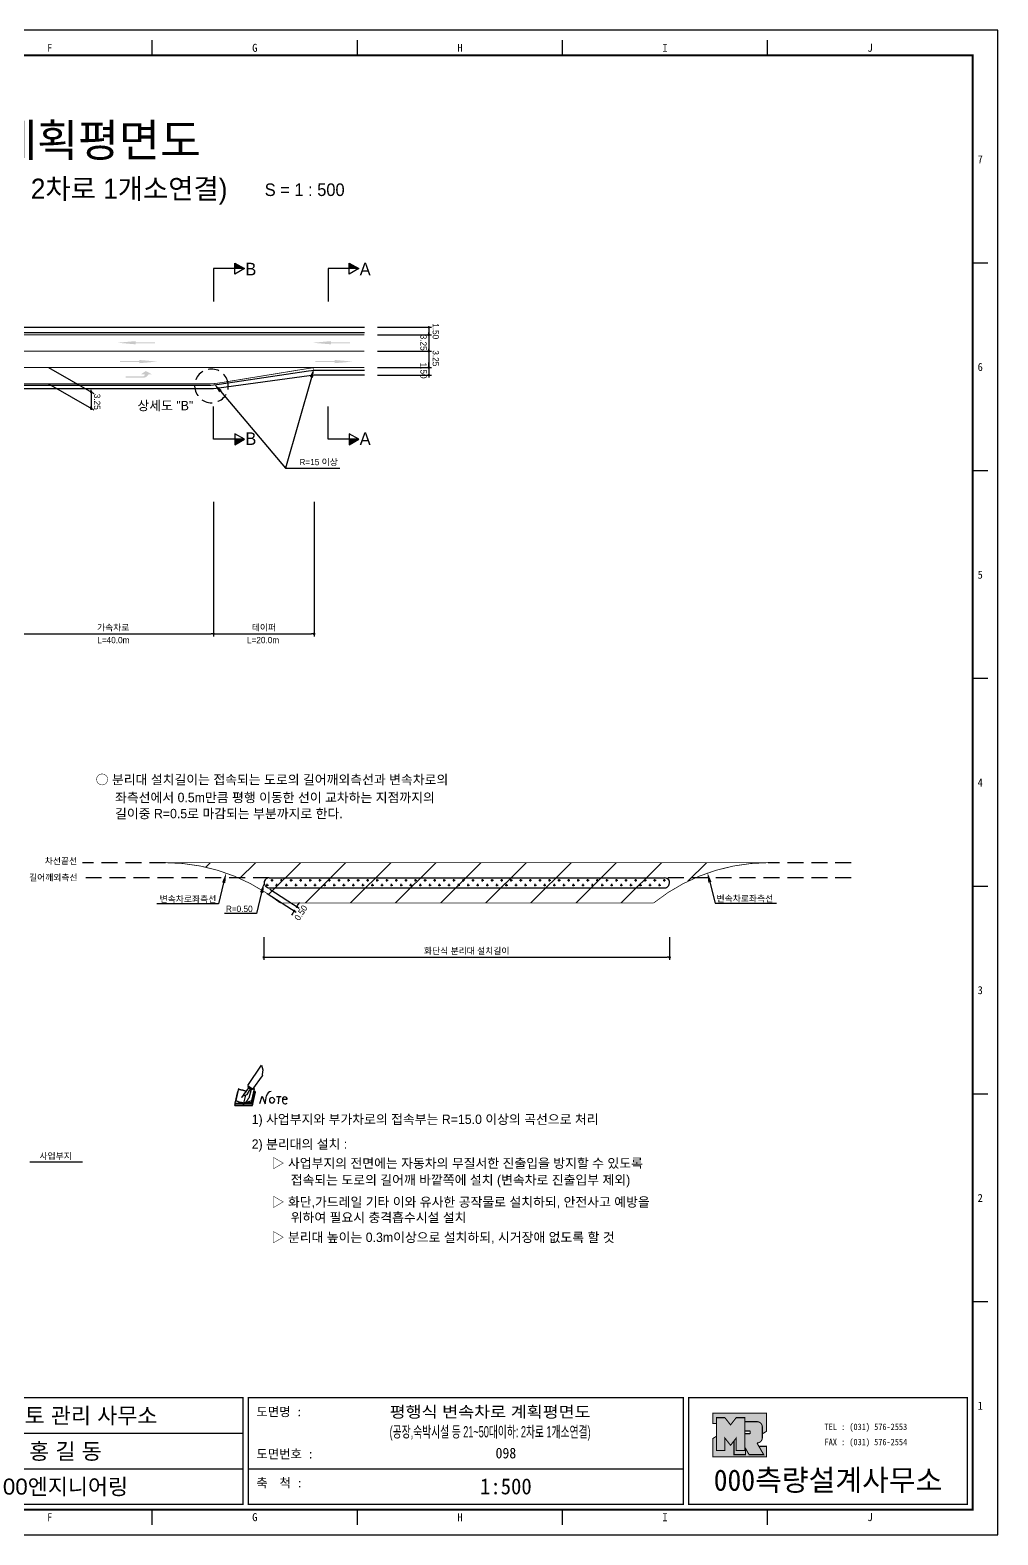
# Model space of a CAD drawing. Header units: millimetres. Extents: x 482 to 906, y -3 to 296.
# Drawn here: x 713.2 to 905.8, y -3.2 to 296.2 of the extents above; entities that cross this region are included whole.
import ezdxf
from ezdxf.enums import TextEntityAlignment as Align

# ---------------------------------------------------------------- set-up
doc = ezdxf.new("R2010")
doc.units = ezdxf.units.MM
doc.linetypes.add('HIDDEN', pattern=[9.525, 6.35, -3.175])
for name, color, linetype in [('CC-GSTR-0004', 4, 'Continuous'), ('CM-LANE-0030', 30, 'Continuous'), ('CZ-DIMT-0002', 7, 'Continuous'), ('CZ-LIN1-0007', 7, 'Continuous'), ('CZ-LIN2-0003', 3, 'Continuous'), ('CZ-LINE-0001', 7, 'Continuous'), ('CZ-TEXT-BOX0', 7, 'Continuous'), ('TITLE', 7, 'Continuous')]:
    doc.layers.add(name, color=color, linetype=linetype)
doc.styles.add('견고딕', font='arial.ttf')
doc.styles.add('돋움', font='')
doc.styles.add('돋음체', font='')
doc.styles.get('돋움').set_extended_font_data('Dotum')
doc.styles.get('돋음체').set_extended_font_data('DotumChe')

# ---------------------------------------------------------------- blocks, each defined once
blk = doc.blocks.new('note')
for p, q in [((0.85, 3.5), (3.53, 7.57)), ((3.53, 7.57), (3.8, 6.64)), ((3.8, 6.64), (3.69, 5.72)), ((1, 3.1), (0.75, 2.77)), ((0.85, 3.5), (1.8, 2.79)), ((1, 3.4), (0.85, 3.21)), ((0.85, 3.21), (1.52, 2.71)), ((1.8, 2.79), (3.74, 5.46)), ((3.69, 5.72), (3.74, 5.46)), ((-1.24, 2.36), (-1.77, 0)), ((-1.77, 0), (1.77, 0)), ((-1.77, 0), (-1.77, -0.3)), ((-1.53, 0.52), (-1.55, 0.54)), ((-1.01, 2.9), (-1.53, 0.52)), ((-1.48, 0.48), (-1.53, 0.52)), ((-1.43, 0.44), (-1.48, 0.48)), ((-1.38, 0.41), (-1.43, 0.44)), ((-1.33, 0.4), (-1.38, 0.41)), ((-1.27, 0.37), (-1.33, 0.4)), ((-1.22, 0.35), (-1.27, 0.37)), ((-1.13, 2.36), (-1.24, 2.36)), ((-1.17, 0.33), (-1.22, 0.35)), ((-1.12, 0.32), (-1.17, 0.33)), ((-1.02, 0.25), (-1.12, 0.32)), ((-0.97, 0.22), (-1.02, 0.25)), ((-1, 2.9), (-1.01, 2.9)), ((-0.98, 2.85), (-1, 2.9)), ((-0.95, 2.8), (-0.98, 2.85)), ((-0.93, 0.21), (-0.97, 0.22)), ((-0.9, 2.75), (-0.95, 2.8)), ((-0.88, 0.19), (-0.93, 0.21)), ((-0.85, 2.72), (-0.9, 2.75)), ((-0.8, 0.18), (-0.88, 0.19)), ((-0.79, 2.69), (-0.85, 2.72)), ((-0.75, 0.17), (-0.8, 0.18)), ((-0.74, 2.68), (-0.79, 2.69)), ((-0.7, 0.16), (-0.75, 0.17)), ((-0.69, 2.65), (-0.74, 2.68)), ((-0.64, 0.15), (-0.7, 0.16)), ((-0.64, 2.65), (-0.69, 2.65)), ((-0.59, 2.63), (-0.64, 2.65)), ((-0.58, 0.14), (-0.64, 0.15)), ((-0.54, 2.62), (-0.59, 2.63)), ((-0.53, 0.13), (-0.58, 0.14)), ((-0.48, 2.61), (-0.54, 2.62)), ((-0.48, 0.12), (-0.53, 0.13)), ((-0.43, 2.61), (-0.48, 2.61)), ((-0.43, 0.11), (-0.48, 0.12)), ((0.75, 2.77), (-0.46, 1.16)), ((0.37, 2.24), (-0.46, 1.16)), ((-0.46, 1.16), (-0.08, 1.47)), ((-0.38, 2.59), (-0.43, 2.61)), ((-0.38, 0.08), (-0.43, 0.11)), ((-0.33, 2.59), (-0.38, 2.59)), ((-0.29, 0.06), (-0.38, 0.08)), ((-0.27, 2.58), (-0.33, 2.59)), ((-0.23, 0.05), (-0.29, 0.06)), ((-0.22, 2.57), (-0.27, 2.58)), ((-0.16, 0.04), (-0.23, 0.05)), ((-0.17, 2.56), (-0.22, 2.57)), ((-0.12, 2.55), (-0.17, 2.56)), ((-0.11, 0.03), (-0.16, 0.04)), ((-0.07, 2.53), (-0.12, 2.55)), ((-0.04, 0.02), (-0.11, 0.03)), ((-0.08, 1.47), (0.72, 1.75)), ((-0.01, 2.51), (-0.07, 2.53)), ((-0.05, -0.3), (-0.05, 0)), ((0, 0), (-0.04, 0.02)), ((0.04, 2.5), (-0.01, 2.51)), ((0.37, 1.63), (0, 0)), ((0, 0), (1.6, 0.53)), ((0, 0), (1.65, 0.18)), ((0, 0.01), (0.06, 0.04)), ((0, -0.3), (0, 0)), ((0.09, 2.48), (0.04, 2.5)), ((0.05, -0.3), (0.05, 0)), ((0.06, 0.04), (0.11, 0.07)), ((0.14, 2.48), (0.09, 2.48)), ((0.11, 0.07), (0.16, 0.09)), ((0.2, 2.47), (0.14, 2.48)), ((0.16, 0.09), (0.21, 0.12)), ((0.26, 2.43), (0.18, 2.46)), ((0.21, 0.12), (0.27, 0.14)), ((0.34, 2.4), (0.26, 2.43)), ((0.27, 0.14), (0.36, 0.19)), ((0.45, 2.37), (0.34, 2.4)), ((0.36, 0.19), (0.41, 0.22)), ((0.41, 0.22), (0.46, 0.27)), ((0.46, 0.27), (0.51, 0.3)), ((0.51, 0.3), (0.56, 0.34)), ((0.56, 0.34), (0.6, 0.4)), ((0.6, 0.4), (0.64, 0.45)), ((0.64, 0.45), (0.67, 0.51)), ((0.67, 0.51), (0.74, 0.58)), ((0.72, 1.75), (1.16, 2.53)), ((0.74, 0.58), (0.79, 0.63)), ((0.79, 0.63), (0.83, 0.68)), ((0.83, 0.68), (0.86, 0.73)), ((0.86, 0.73), (0.89, 0.79)), ((0.89, 0.84), (0.92, 0.89)), ((0.89, 0.79), (0.89, 0.84)), ((0.92, 0.89), (0.96, 0.95)), ((0.96, 0.95), (1.01, 0.97)), ((1.47, 2.74), (1.01, 0.97)), ((1.16, 2.53), (1.37, 2.82)), ((2.13, 2.84), (1.44, 2.63)), ((1.52, 2.71), (1.66, 2.9)), ((1.6, 0.53), (2.13, 2.84)), ((1.65, 0.18), (2.19, 2.48)), ((1.77, 0), (2.3, 2.36)), ((1.77, -0.3), (2.3, 2.07)), ((1.77, -0.38), (2.3, 1.99)), ((1.77, -0.44), (2.3, 1.93)), ((1.77, 0), (1.77, -0.3)), ((2.19, 2.48), (2.04, 2.47)), ((2.3, 2.36), (2.16, 2.36)), ((2.3, 2.36), (2.3, 2.07)), ((3.21, -0.08), (3.68, 1.4)), ((3.68, 1.4), (4.26, -0.14)), ((4.26, -0.14), (4.56, 1.44)), ((6.55, 1.34), (7.46, 1.34)), ((7.01, 1.34), (6.87, -0.11)), ((7.71, 0.77), (7.71, 0.55)), ((7.71, 0.77), (8.67, 0.77)), ((-1.77, -0.3), (1.77, -0.3)), ((-1.77, -0.43), (-1.77, -0.3)), ((-1.77, -0.37), (1.77, -0.37)), ((-1.77, -0.43), (1.77, -0.43))]:
    blk.add_line(p, q)
for centre, major_axis, start_param, end_param in [((0.4, 2.31), (0.0702, 0.0702), 3.283946, 6.425539), ((5.68, 1.23), (-0.806, 0.806), -0.591174, 0.597824), ((5.66, 0.58), (-0.378, 0.378), 3.926991, 10.210176), ((8.3, 0.49), (0.422, 0.422), 2.265602, 4.634911), ((8.19, 0.77), (-0.342, 0.342), 3.926991, 7.068583)]:
    blk.add_ellipse(centre, major_axis=major_axis, ratio=1, start_param=start_param, end_param=end_param)
blk = doc.blocks.new('_Dot')
at = {"color": 0, "linetype": 'ByBlock', "lineweight": -2}
blk.add_line((-0.5, 0), (-1, 0), dxfattribs=at)
at = {"color": 0, "linetype": 'ByBlock', "const_width": 0.5}
blk.add_lwpolyline([(-0.25, 0, 1), (0.25, 0, 1)], format="xyb", close=True, dxfattribs=at)

msp = doc.modelspace()

# ---------------------------------------------------------------- hatches: boundary and pattern name
at = {"layer": 'CM-LANE-0030'}
h = msp.add_hatch(dxfattribs=at)
h.set_pattern_fill('ANSI31', color=256, scale=2, style=0)
h.set_pattern_definition([(45, (-565.741, -331.114), (-4.490128, 4.490128), [])])
h.paths.add_polyline_path([(740.11, 130.53, -0.170323), (762.91, 122.53), (837.31, 122.53, -0.170323), (860.11, 130.53)])
at = {"layer": 'CZ-LIN1-0007'}
for points in [[(734.17, 234.29), (734.17, 234.08), (738, 234.08), (738, 233.87), (734.17, 233.86), (734.17, 233.65), (730.52, 233.97)], [(773.06, 234.29), (773.06, 234.08), (776.88, 234.08), (776.88, 233.87), (773.06, 233.86), (773.06, 233.65), (769.41, 233.97)], [(734.9, 230.54), (734.9, 230.33), (731.08, 230.33), (731.08, 230.11), (734.9, 230.11), (734.9, 229.9), (738.55, 230.22)], [(773.78, 230.54), (773.78, 230.33), (769.96, 230.33), (769.96, 230.11), (773.78, 230.11), (773.78, 229.9), (777.43, 230.22)], [(735.73, 227.01, 0.267976), (736.76, 227.7), (737.39, 227.7), (736.21, 228.35), (735.27, 227.71), (735.96, 227.7, -0.504994), (735.65, 227.28), (732.19, 227.26), (732.19, 226.99)]]:
    msp.add_hatch(color=256, dxfattribs=at).paths.add_polyline_path(points)
at = {"layer": 'CZ-LIN2-0003'}
h = msp.add_hatch(dxfattribs=at)
h.set_pattern_fill('CROSS', color=256, scale=0.15, style=0)
h.set_pattern_definition([(0, (-565.7412, -331.1142), (0.9525, 0.9525), [0.47625, -1.42875]), (90, (-565.5031, -331.3523), (-0.9525, 0.9525), [0.47625, -1.42875])])
h.paths.add_polyline_path([(760.75, 127.53, 0.750696), (760.21, 125.69, -0.001926), (760.46, 125.53), (839.76, 125.53, -0.001926), (840.01, 125.69, 0.750696), (839.47, 127.53)])
at = {"layer": 'CZ-LINE-0001'}
for points in [[(753.95, 249.81), (753.95, 248.71), (755.85, 248.71)], [(776.71, 249.81), (776.71, 248.71), (778.61, 248.71)], [(755.85, 214.76), (753.95, 214.76), (753.95, 213.66)], [(778.61, 214.76), (776.71, 214.76), (776.71, 213.66)]]:
    msp.add_hatch(color=256, dxfattribs=at).paths.add_polyline_path(points)
at = {"layer": 'TITLE', "ltscale": 150}
h = msp.add_hatch(color=8, dxfattribs=at)
edge = h.paths.add_edge_path()
edge.add_line((859.74, 21.02), (849.07, 21.02))
edge.add_line((849.07, 21.02), (849.07, 18.94))
edge.add_line((849.07, 18.94), (849.78, 18.94))
edge.add_line((849.78, 18.94), (849.78, 20.12))
edge.add_line((849.78, 20.12), (851.47, 20.12))
edge.add_line((851.47, 20.12), (852.6, 18.67))
edge.add_line((852.6, 18.67), (853.73, 20.12))
edge.add_line((853.73, 20.12), (855.42, 20.12))
edge.add_line((855.42, 20.12), (855.42, 19.32))
edge.add_line((855.42, 19.32), (857.86, 19.32))
edge.add_arc((857.86, 18.25), 1.07, 0, 90, ccw=False)
edge.add_line((858.93, 18.25), (858.93, 16.89))
edge.add_line((858.93, 16.89), (859.74, 17.39))
edge.add_line((859.74, 17.39), (859.74, 21.02))
h.paths.add_polyline_path([(853.29, 15.5), (852.6, 14.62), (851.47, 16.07), (851.47, 13.56), (849.78, 13.56), (849.78, 16.41), (849.07, 15.97), (849.07, 12.33), (859.74, 12.33), (859.74, 14.41), (858.24, 14.41), (859.2, 12.76), (856.29, 12.76), (855.6, 13.97), (855.6, 12.76), (853.29, 12.76)])
msp.add_hatch(color=5, dxfattribs=at).paths.add_polyline_path([(855.42, 20.12), (853.73, 20.12), (852.6, 18.67), (851.47, 20.12), (849.78, 20.12), (849.78, 13.56), (851.47, 13.56), (851.47, 16.07), (852.6, 14.62), (853.73, 16.07), (853.73, 13.56), (855.42, 13.56)])
h = msp.add_hatch(color=161, dxfattribs=at)
edge = h.paths.add_edge_path()
edge.add_arc((857.86, 18.25), 1.07, 0, 90)
edge.add_line((857.86, 19.32), (855.42, 19.32))
edge.add_line((855.42, 19.32), (855.42, 17.47))
edge.add_line((855.42, 17.47), (856.42, 17.47))
edge.add_arc((856.42, 17.35), 0.113, 0, 90, ccw=False)
edge.add_line((856.53, 17.35), (856.53, 17.04))
edge.add_arc((856.42, 17.04), 0.113, 270, 360, ccw=False)
edge.add_line((856.42, 16.93), (855.42, 16.93))
edge.add_line((855.42, 16.93), (855.42, 13.56))
edge.add_line((855.42, 13.56), (853.73, 13.56))
edge.add_line((853.73, 13.56), (853.73, 16.07))
edge.add_line((853.73, 16.07), (853.29, 15.5))
edge.add_line((853.29, 15.5), (853.29, 12.76))
edge.add_line((853.29, 12.76), (855.6, 12.76))
edge.add_line((855.6, 12.76), (855.6, 13.97))
edge.add_line((855.6, 13.97), (856.29, 12.76))
edge.add_line((856.29, 12.76), (859.2, 12.76))
edge.add_line((859.2, 12.76), (857.86, 15.08))
edge.add_arc((857.86, 16.15), 1.07, 270, 360)
edge.add_line((858.93, 16.15), (858.93, 18.25))

# ---------------------------------------------------------------- linework, layer by layer
at = {"color": 0, "linetype": 'ByBlock', "lineweight": -2}
for p, q in [((792.54, 236.79), (792.54, 236.54)), ((792.54, 235.79), (792.54, 236.04)), ((792.54, 235.29), (792.54, 235.04)), ((792.54, 232.54), (792.54, 232.79)), ((792.54, 232.04), (792.54, 231.79)), ((792.54, 229.29), (792.54, 229.54)), ((792.54, 229.29), (792.54, 229.54)), ((725.35, 224.38), (725.35, 224.63)), ((792.54, 227.29), (792.54, 227.04)), ((792.54, 227.29), (792.54, 227.04)), ((725.35, 223.88), (725.35, 223.63)), ((725.34, 221.13), (725.34, 221.38)), ((765.6, 120.72), (765.47, 120.51)), ((766.42, 121.98), (766.55, 122.19)), ((713.13, 71), (713.38, 71))]:
    msp.add_line(p, q, dxfattribs=at)
at = {"color": 0, "linetype": 'ByBlock', "const_width": 0.25}
for points in [[(792.54, 236.91, 1), (792.54, 237.16, 1)], [(792.54, 235.66, 1), (792.54, 235.41, 1)], [(792.54, 235.41, 1), (792.54, 235.66, 1)], [(792.54, 232.41, 1), (792.54, 232.16, 1)], [(792.54, 232.16, 1), (792.54, 232.41, 1)], [(792.54, 229.16, 1), (792.54, 228.91, 1)], [(792.54, 229.16, 1), (792.54, 228.91, 1)], [(792.54, 227.41, 1), (792.54, 227.66, 1)], [(792.54, 227.41, 1), (792.54, 227.66, 1)], [(725.35, 224.26, 1), (725.35, 224.01, 1)], [(725.35, 224.01, 1), (725.35, 224.26, 1)], [(725.34, 221.01, 1), (725.34, 220.76, 1)], [(765.67, 120.82, 1), (765.81, 121.03, 1)], [(766.35, 121.87, 1), (766.22, 121.66, 1)]]:
    msp.add_lwpolyline(points, format="xyb", close=True, dxfattribs=at)
at = {"layer": 'CC-GSTR-0004'}
for points in [[(609.71, 237.04), (779.71, 237.04)], [(609.71, 236.04), (779.71, 236.04)]]:
    msp.add_lwpolyline(points, dxfattribs=at)
for points in [[(694.96, 210.79, -0.414214), (709.71, 225.54), (748.59, 225.54), (748.59, 225.54, 0.03724), (750.82, 225.71), (768.6, 228.37, -0.03724), (770.83, 228.54), (770.83, 228.54), (779.71, 228.54)], [(779.71, 227.54), (770.74, 227.54), (770.74, 227.54, 0.034174), (768.69, 227.4), (750.73, 224.93), (750.73, 224.93, -0.034174), (748.68, 224.79), (748.68, 224.79), (709.71, 224.79, 0.414214), (695.71, 210.79)]]:
    msp.add_lwpolyline(points, format="xyb", dxfattribs=at)
at = {"layer": 'CM-LANE-0030', "const_width": 0.15}
msp.add_lwpolyline([(609.71, 232.29), (779.71, 232.29)], dxfattribs=at)
msp.add_lwpolyline([(837.31, 122.53), (762.91, 122.53, 0.170323), (740.11, 130.53), (860.11, 130.53, 0.170323)], format="xyb", close=True, dxfattribs=at)
at = {"layer": 'CZ-LIN1-0007', "const_width": 0.15}
for points in [[(609.71, 235.54), (779.71, 235.54)], [(709.71, 229.04), (740.32, 229.04)]]:
    msp.add_lwpolyline(points, dxfattribs=at)
msp.add_lwpolyline([(779.71, 229.04), (770.92, 229.04, 0.040295), (768.52, 228.85), (750.91, 225.98), (750.91, 225.98, -0.040295), (748.5, 225.79), (748.5, 225.79), (709.71, 225.79, 0.414214), (694.71, 210.79)], format="xyb", dxfattribs=at)
at = {"layer": 'CZ-LIN1-0007', "linetype": 'HIDDEN', "const_width": 0.15}
msp.add_lwpolyline([(740.32, 229.04), (770.92, 229.04)], dxfattribs=at)
at = {"layer": 'CZ-LIN2-0003'}
for p, q in [((760.75, 127.53), (839.47, 127.53)), ((760.46, 125.53), (839.76, 125.53))]:
    msp.add_line(p, q, dxfattribs=at)
at = {"layer": 'CZ-LIN2-0003', "color": 1}
msp.add_line((766.55, 122.19), (766.83, 122.61), dxfattribs=at)
at = {"layer": 'CZ-LIN2-0003'}
for points in [[(760.46, 125.53, 0.001926), (760.21, 125.69, 0.001926)], [(840.01, 125.69, 0.001926), (839.76, 125.53)]]:
    msp.add_lwpolyline(points, format="xyb", dxfattribs=at)
for centre, start, end in [((760.75, 126.53), 90, 237.5816), ((839.47, 126.53), 302.4184, 90)]:
    msp.add_arc(centre, 1, start, end, dxfattribs=at)
at = {"layer": 'CZ-LINE-0001'}
for p, q in [((755.85, 248.71), (749.71, 248.71)), ((749.71, 248.71), (749.71, 242.17)), ((753.95, 247.61), (753.95, 249.81)), ((753.95, 249.81), (755.85, 248.71)), ((755.85, 248.71), (753.95, 247.61)), ((778.61, 248.71), (772.47, 248.71)), ((772.47, 248.71), (772.47, 242.17)), ((776.71, 247.61), (776.71, 249.81)), ((776.71, 249.81), (778.61, 248.71)), ((778.61, 248.71), (776.71, 247.61)), ((782.31, 237.04), (793.04, 237.04)), ((792.54, 236.54), (792.54, 227.54)), ((782.31, 235.54), (793.04, 235.54)), ((782.31, 235.54), (793.04, 235.54)), ((782.31, 232.29), (793.04, 232.29)), ((716.85, 229.04), (725.85, 223.85)), ((782.31, 229.04), (793.04, 229.04)), ((782.31, 227.54), (793.04, 227.54)), ((782.31, 227.54), (793.04, 227.54)), ((792.54, 229.54), (792.54, 230.04)), ((716.84, 225.79), (725.84, 220.59)), ((725.35, 223.63), (725.35, 220.63)), ((749.71, 214.76), (749.71, 221.3)), ((772.47, 214.76), (772.47, 221.3)), ((755.85, 214.76), (753.95, 215.85)), ((753.95, 215.85), (753.95, 213.66)), ((778.61, 214.76), (776.71, 215.85)), ((776.71, 215.85), (776.71, 213.66)), ((755.85, 214.76), (749.71, 214.76)), ((753.95, 213.66), (755.85, 214.76)), ((778.61, 214.76), (772.47, 214.76)), ((776.71, 213.66), (778.61, 214.76)), ((764.02, 208.99), (774.8, 208.99)), ((749.71, 202.32), (749.71, 175.55)), ((749.71, 202.32), (749.71, 175.55)), ((769.71, 202.32), (769.71, 175.55)), ((710.21, 176.05), (749.21, 176.05)), ((750.21, 176.05), (769.21, 176.05)), ((760.33, 124.42), (766.16, 120.66)), ((760.88, 125.26), (766.7, 121.5)), ((765.47, 120.51), (765.2, 120.09)), ((759.68, 115.74), (759.68, 111.2)), ((840.47, 115.74), (840.47, 111.2)), ((760.18, 111.7), (839.97, 111.7)), ((713.38, 71), (723.6, 71))]:
    msp.add_line(p, q, dxfattribs=at)
at = {"layer": 'CZ-LINE-0001', "linetype": 'HIDDEN', "ltscale": 0.35}
msp.add_line((752.59, 225.77), (752.59, 225.77), dxfattribs=at)
at = {"layer": 'CZ-LINE-0001', "linetype": 'HIDDEN', "ltscale": 0.5}
for p, q in [((740.11, 130.53), (723.59, 130.53)), ((876.63, 130.53), (860.11, 130.53)), ((760.75, 127.53), (723.59, 127.53)), ((876.63, 127.53), (839.47, 127.53))]:
    msp.add_line(p, q, dxfattribs=at)
at = {"layer": 'CZ-LINE-0001'}
for points in [[(769.17, 227.07), (764.02, 208.99)], [(751.06, 224.32), (764.02, 208.99)], [(751.7, 126.53), (750.65, 122.35), (738.42, 122.35)], [(759.26, 124.59), (758.21, 120.41), (751.87, 120.41)]]:
    msp.add_lwpolyline(points, dxfattribs=at)
at = {"layer": 'CZ-LINE-0001', "extrusion": (0, 0, -1)}
msp.add_lwpolyline([(-848.49, 126.64), (-849.54, 122.45), (-861.77, 122.45)], dxfattribs=at)
at = {"layer": 'CZ-LINE-0001', "linetype": 'HIDDEN', "ltscale": 0.35}
msp.add_arc((749.27, 225.38), 3.35, 6.7667, 6.749, dxfattribs=at)
at = {"layer": 'CZ-LINE-0001'}
for points in [[(768.85, 227.16), (769.71, 228.99), (769.49, 226.98)], [(750.81, 224.1), (749.77, 225.84), (751.32, 224.53)], [(751.38, 126.61), (752.19, 128.47), (752.03, 126.45)], [(758.94, 124.67), (759.75, 126.53), (759.58, 124.51)]]:
    msp.add_solid(points, dxfattribs=at)
at = {"layer": 'CZ-LINE-0001', "extrusion": (0, 0, -1)}
msp.add_solid([(-848.81, 126.72), (-848, 128.57), (-848.17, 126.55)], dxfattribs=at)
at = {"layer": 'TITLE', "color": 7, "linetype": 'Continuous'}
for p, q in [((737.49, 291.13), (737.49, 294.15)), ((778.32, 291.13), (778.32, 294.15)), ((819.14, 291.13), (819.14, 294.15)), ((859.96, 291.13), (859.96, 294.15)), ((903.81, 249.8), (900.79, 249.8)), ((903.81, 208.47), (900.79, 208.47)), ((903.81, 167.14), (900.79, 167.14)), ((903.81, 125.81), (900.79, 125.81)), ((903.81, 84.49), (900.79, 84.49)), ((903.81, 43.16), (900.79, 43.16)), ((737.49, -1.2), (737.49, 1.83)), ((778.32, -1.2), (778.32, 1.83)), ((819.14, -1.2), (819.14, 1.83)), ((859.96, -1.2), (859.96, 1.83))]:
    msp.add_line(p, q, dxfattribs=at)
at = {"layer": 'TITLE', "ltscale": 150}
for p, q in [((668.95, 17.04), (755.56, 17.04)), ((668.95, 9.96), (755.56, 9.96)), ((756.62, 9.96), (843.23, 9.96))]:
    msp.add_line(p, q, dxfattribs=at)
at = {"layer": 'TITLE'}
msp.add_line((900.9, 1.83), (492.04, 1.83), dxfattribs=at)
msp.add_lwpolyline([(482.46, -3.21), (905.82, -3.21), (905.82, 296.17), (482.46, 296.17)], close=True, dxfattribs=at)
at = {"layer": 'TITLE', "linetype": 'Continuous', "const_width": 0.403}
msp.add_lwpolyline([(492.54, 1.83), (492.54, 291.13), (900.79, 291.13), (900.79, 1.83)], close=True, dxfattribs=at)
at = {"layer": 'TITLE', "ltscale": 150}
for points, const_width in [([(755.56, 2.89), (668.95, 2.89), (668.95, 24.11), (755.56, 24.11)], 0.265), ([(756.62, 24.11), (843.23, 24.11), (843.23, 2.89), (756.62, 2.89)], 0.265), ([(899.73, 24.11), (899.73, 2.89), (844.29, 2.89), (844.29, 24.11), (899.73, 24.11)], 0.265), ([(855.42, 20.12), (853.73, 20.12), (852.6, 18.67), (851.47, 20.12), (849.78, 20.12), (849.78, 13.56), (851.47, 13.56), (851.47, 16.07), (852.6, 14.62), (853.73, 16.07), (853.73, 13.56), (855.42, 13.56)], 0.212), ([(853.29, 15.5), (852.6, 14.62), (851.47, 16.07), (851.47, 13.56), (849.78, 13.56), (849.78, 16.41), (849.07, 15.97), (849.07, 12.33), (859.74, 12.33), (859.74, 14.41), (858.24, 14.41), (859.2, 12.76), (856.29, 12.76), (855.6, 13.97), (855.6, 12.76), (853.29, 12.76)], 0.212)]:
    msp.add_lwpolyline(points, close=True, dxfattribs=dict(at, const_width=const_width))
at = {"layer": 'TITLE', "ltscale": 150, "const_width": 0.212}
for points in [[(859.74, 21.02), (849.07, 21.02), (849.07, 18.94), (849.78, 18.94), (849.78, 20.12), (851.47, 20.12), (852.6, 18.67), (853.73, 20.12), (855.42, 20.12), (855.42, 19.32), (857.86, 19.32, -0.414214), (858.93, 18.25), (858.93, 16.89), (859.74, 17.39)], [(858.93, 18.25, 0.414214), (857.86, 19.32), (855.42, 19.32), (855.42, 17.47), (856.42, 17.47, -0.414214), (856.53, 17.35), (856.53, 17.04, -0.414214), (856.42, 16.93), (855.42, 16.93), (855.42, 13.56), (853.73, 13.56), (853.73, 16.07), (853.29, 15.5), (853.29, 12.76), (855.6, 12.76), (855.6, 13.97), (856.29, 12.76), (859.2, 12.76), (857.86, 15.08, 0.414214), (858.93, 16.15)]]:
    msp.add_lwpolyline(points, format="xyb", close=True, dxfattribs=at)

# ---------------------------------------------------------------- block references
at = {"layer": 'CZ-LINE-0001', "xscale": 0.5, "yscale": 0.5, "zscale": 0.5}
for p in [(749.71, 176.05), (769.71, 176.05), (840.47, 111.7)]:
    msp.add_blockref('_Dot', p, dxfattribs=at)
at = {"layer": 'CZ-LINE-0001', "xscale": 0.5, "yscale": 0.5, "zscale": 0.5, "rotation": 180}
for p in [(749.71, 176.05), (759.68, 111.7)]:
    msp.add_blockref('_Dot', p, dxfattribs=at)
at = {"layer": 'CZ-TEXT-BOX0'}
msp.add_blockref('note', (755.68, 82.68), dxfattribs=at)

# ---------------------------------------------------------------- texts
at = {"layer": 'CZ-DIMT-0002', "style": '돋움'}
for s, height, p in [('B', 2.5, (757.11, 248.63)), ('A', 2.5, (779.87, 248.63)), ('상세도 "B"', 1.875, (740.1, 221.47)), ('B', 2.5, (757.11, 214.89)), ('A', 2.5, (779.87, 214.89)), ('R=15 이상', 1.25, (770.61, 210.24)), ('L=40.0m', 1.25, (729.74, 174.82)), ('L=20.0m', 1.25, (759.54, 174.82)), ('차선끝선', 1.25, (719.31, 130.87))]:
    msp.add_text(s, height=height, dxfattribs=at).set_placement(p, align=Align.MIDDLE_CENTER)
for s, p in [('1.50', (793.29, 237.85)), ('3.25', (790.86, 235.58)), ('3.25', (793.29, 232.46)), ('1.50', (790.86, 230.02))]:
    msp.add_text(s, height=1.25, rotation=270, dxfattribs=at).set_placement(p)
for s, p in [('○ 분리대 설치길이는 접속되는 도로의 길어깨외측선과 변속차로의', (726.23, 147.06)), ('좌측선에서 0.5m만큼 평행 이동한 선이 교차하는 지점까지의', (730.08, 143.5)), ('길이중 R=0.5로 마감되는 부분까지로 한다.', (730.08, 140.3)), ('1) 사업부지와 부가차로의 접속부는 R=15.0 이상의 곡선으로 처리', (757.28, 79.48)), ('2) 분리대의 설치 :', (757.28, 74.54)), ('▷ 사업부지의 전면에는 자동차의 무질서한 진출입을 방지할 수 있도록', (761.26, 70.74)), ('접속되는 도로의 길어깨 바깥쪽에 설치 (변속차로 진출입부 제외)', (765.05, 67.42)), ('▷ 화단,가드레일 기타 이와 유사한 공작물로 설치하되, 안전사고 예방을', (761.26, 63.02)), ('위하여 필요시 충격흡수시설 설치', (765.05, 59.95)), ('▷ 분리대 높이는 0.3m이상으로 설치하되, 시거장애 없도록 할 것', (761.26, 56))]:
    msp.add_text(s, height=1.875, dxfattribs=at).set_placement(p, align=Align.MIDDLE_LEFT)
for s, p in [('길어깨외측선', (712.96, 126.96)), ('변속차로좌측선', (738.96, 122.67)), ('변속차로좌측선', (849.82, 122.77)), ('R=0.50', (752.15, 120.72)), ('사업부지', (715.04, 71.53))]:
    msp.add_text(s, height=1.25, dxfattribs=at).set_placement(p)
at = {"layer": 'CZ-DIMT-0002', "char_height": 1.25, "attachment_point": 5, "style": '돋움'}
for s, insert, rotation in [('3.25', (726.51, 222.23), 270), ('\\A1;0.50', (767.08, 120.55), 57.1401)]:
    msp.add_mtext(s, dxfattribs=dict(at, insert=insert, rotation=rotation))
at = {"layer": 'CZ-LINE-0001', "char_height": 1.25, "attachment_point": 5, "style": '돋움'}
for s, insert in [('\\A1;가속차로', (729.71, 177.24)), ('\\A1;테이퍼', (759.71, 177.24)), ('\\A1;화단식 분리대 설치길이', (800.08, 112.9))]:
    msp.add_mtext(s, dxfattribs=dict(at, insert=insert))
at = {"layer": 'TITLE', "color": 3, "linetype": 'Continuous', "style": '돋음체'}
for s, p in [('F', (717.08, 292.64)), ('G', (757.9, 292.64)), ('H', (798.73, 292.64)), ('I', (839.55, 292.64)), ('J', (880.38, 292.64)), ('7', (902.3, 270.47)), ('6', (902.3, 229.14)), ('5', (902.3, 187.81)), ('4', (902.3, 146.48)), ('3', (902.3, 105.16)), ('2', (902.3, 63.83)), ('1', (902.3, 22.5)), ('F', (717.08, 0.32)), ('G', (757.9, 0.32)), ('H', (798.73, 0.32)), ('I', (839.55, 0.32)), ('J', (880.38, 0.32))]:
    msp.add_text(s, height=1.59, dxfattribs=at).set_placement(p, align=Align.MIDDLE)
at = {"layer": 'TITLE', "style": '돋움'}
for s, height, p in [('평행식 변속차로 계획평면도', 6.5, (695.88, 274.25)), ('(공장,숙박시설 등 21~50대이하: 2차로 1개소연결)', 4, (695.93, 264.62))]:
    msp.add_text(s, height=height, dxfattribs=at).set_placement(p, align=Align.MIDDLE_CENTER)
msp.add_text('S = 1 : 500', height=2.5, dxfattribs=at).set_placement((759.87, 264.41), align=Align.MIDDLE_LEFT)
at = {"layer": 'TITLE', "color": 7, "linetype": 'Continuous', "style": '견고딕'}
for s, height, p in [('00 국토 관리 사무소', 3.1832, (720.21, 20.57)), ('홍 길 동', 3.183, (720.21, 13.5)), ('00엔지니어링', 3.183, (720.21, 6.43))]:
    msp.add_text(s, height=height, dxfattribs=at).set_placement(p, align=Align.MIDDLE)
at = {"layer": 'TITLE', "style": '돋음체'}
for s, p in [('도면명 :', (758.21, 20.4)), ('도면번호 :', (758.21, 12)), ('축  척 :', (758.21, 6.25))]:
    msp.add_text(s, height=1.804, dxfattribs=at).set_placement(p)
at = {"layer": 'TITLE', "style": '돋움'}
for s, width, p, p2 in [('평행식 변속차로 계획평면도', 1.010039, (784.74, 20.14), (824.74, 20.14)), ('(공장,숙박시설 등 21~50대이하: 2차로 1개소연결)', 0.554146, (784.74, 16.19), (824.74, 16.19))]:
    msp.add_text(s, height=2.25, dxfattribs=dict(at, width=width)).set_placement(p, p2, align=Align.FIT)
at = {"layer": 'TITLE', "color": 180, "style": '돋음체'}
for s, p in [('TEL : (031) 576-2553', (871.31, 17.66)), ('FAX : (031) 576-2554', (871.31, 14.64))]:
    msp.add_text(s, height=1.2733, dxfattribs=at).set_placement(p)
at = {"layer": 'TITLE', "linetype": 'Continuous', "style": '돋음체'}
for s, height, p in [('098', 2.122, (807.88, 13.06)), ('1:500', 3.183, (807.88, 6.43))]:
    msp.add_text(s, height=height, dxfattribs=at).set_placement(p, align=Align.MIDDLE)
at = {"layer": 'TITLE', "color": 180, "style": '돋음체'}
msp.add_text('000측량설계사무소', height=4.244, dxfattribs=at).set_placement((872.01, 5.57), align=Align.CENTER)

doc.saveas('drawing.dxf')
